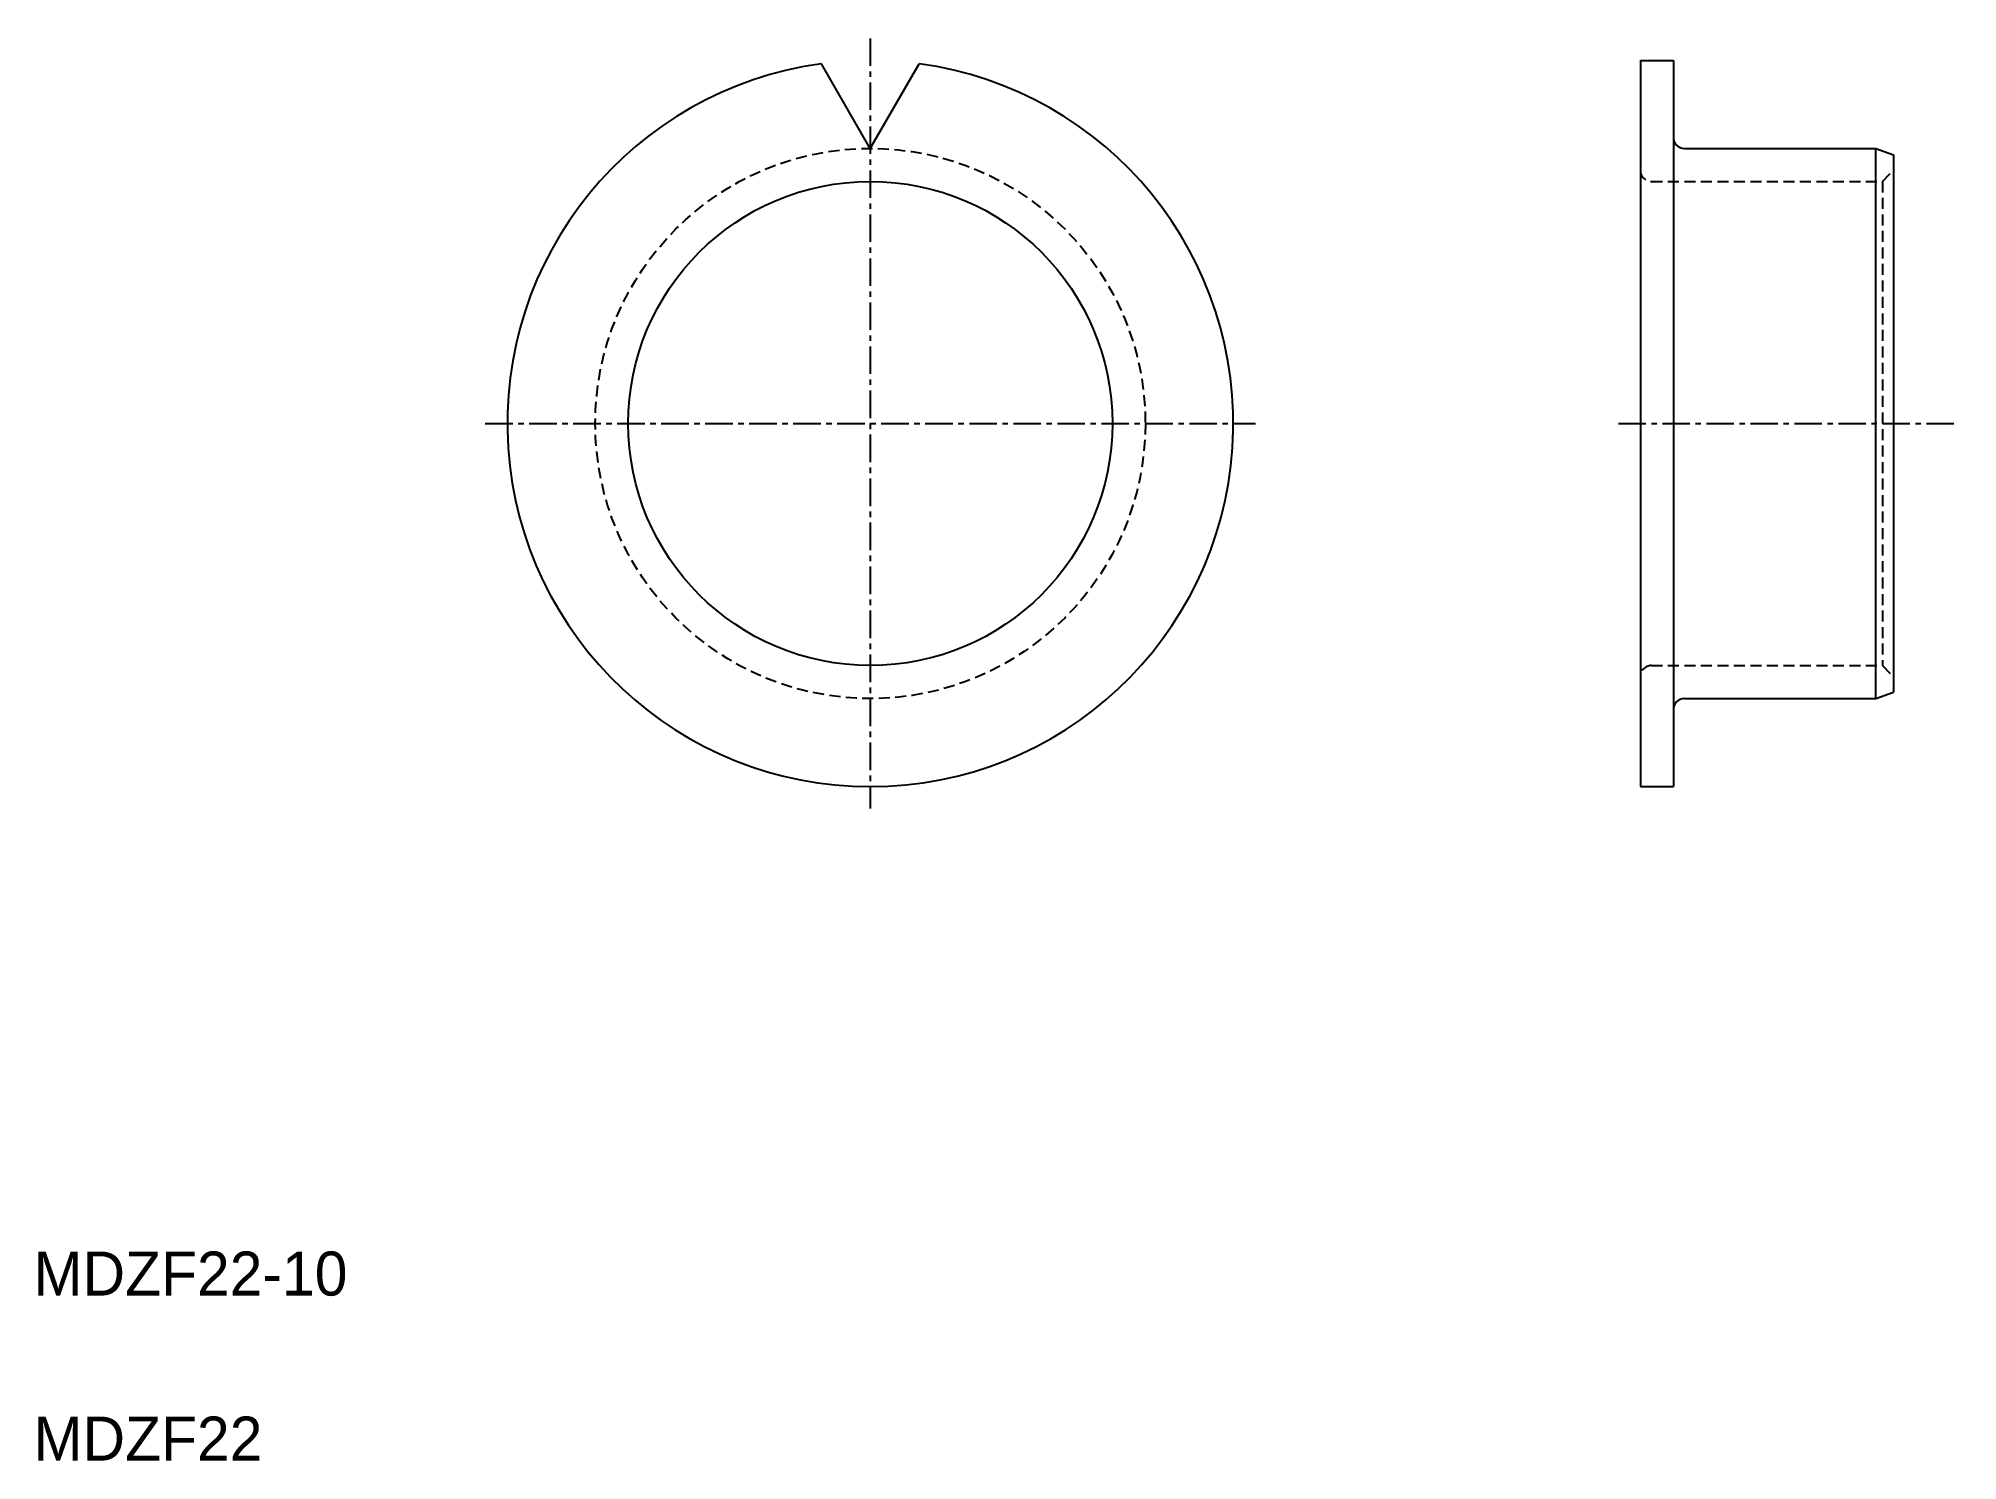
# Model space of a CAD drawing. Extents: x 10.2 to 97.4, y 10 to 74.6.
import ezdxf

# ---------------------------------------------------------------- set-up
doc = ezdxf.new("R2010")
doc.units = 0
doc.linetypes.add('CENTER', pattern=[2, 1.25, -0.25, 0.25, -0.25])
doc.linetypes.add('DASHED', pattern=[0.75, 0.5, -0.25])
doc.layers.get('0').update_dxf_attribs({"linetype": 'CONTINUOUS'})
doc.layers.add('CENTER', color=1, linetype='CENTER')

msp = doc.modelspace()

# ---------------------------------------------------------------- linework, layer by layer
at = {"color": 7, "linetype": 'CONTINUOUS'}
for p, q in [((48.031, 69.627), (45.815, 73.477)), ((48.031, 69.627), (50.247, 73.477)), ((83.029, 73.627), (83.029, 40.627)), ((83.029, 73.627), (84.529, 73.627)), ((84.529, 73.627), (84.529, 40.627)), ((85.029, 69.627), (93.729, 69.627)), ((93.729, 44.627), (93.729, 69.627)), ((93.729, 69.627), (94.529, 69.336)), ((94.529, 69.336), (94.529, 44.918)), ((83.029, 65.377), (83.029, 65.377)), ((83.029, 57.127), (83.029, 57.127)), ((85.029, 44.627), (93.729, 44.627)), ((93.729, 44.627), (94.529, 44.918)), ((83.029, 40.627), (84.529, 40.627))]:
    msp.add_line(p, q, dxfattribs=at)
at = {"color": 3, "linetype": 'DASHED'}
for p, q in [((83.529, 68.127), (94.029, 68.127)), ((94.029, 68.127), (94.529, 68.627)), ((94.029, 68.127), (94.029, 46.127)), ((83.529, 46.127), (94.029, 46.127)), ((94.029, 46.127), (94.529, 45.627))]:
    msp.add_line(p, q, dxfattribs=at)
msp.add_circle((48.031, 57.127), 12.5, dxfattribs=at)
at = {"color": 7, "linetype": 'CONTINUOUS'}
msp.add_circle((48.031, 57.127), 11, dxfattribs=at)
for centre, radius, start, end in [((48.031, 57.127), 16.5, 97.71917, 82.28083), ((85.029, 70.127), 0.5, 180, 270), ((85.029, 44.127), 0.5, 90, 180)]:
    msp.add_arc(centre, radius, start, end, dxfattribs=at)
at = {"color": 3, "linetype": 'DASHED'}
for centre, start, end in [((83.529, 68.627), 180, 270), ((83.529, 45.627), 90, 180)]:
    msp.add_arc(centre, 0.5, start, end, dxfattribs=at)
at = {"layer": 'CENTER', "color": 1, "linetype": 'CENTER'}
for p, q in [((48.031, 74.627), (48.031, 39.627)), ((30.531, 57.127), (65.531, 57.127)), ((82.029, 57.127), (97.448, 57.127))]:
    msp.add_line(p, q, dxfattribs=at)

# ---------------------------------------------------------------- texts
at = {"color": 7, "linetype": 'CONTINUOUS'}
for s, p in [('MDZF22-10', (10, 17.5)), ('MDZF22', (10, 10))]:
    msp.add_text(s, height=2, dxfattribs=at).set_placement(p)

doc.saveas('drawing.dxf')
